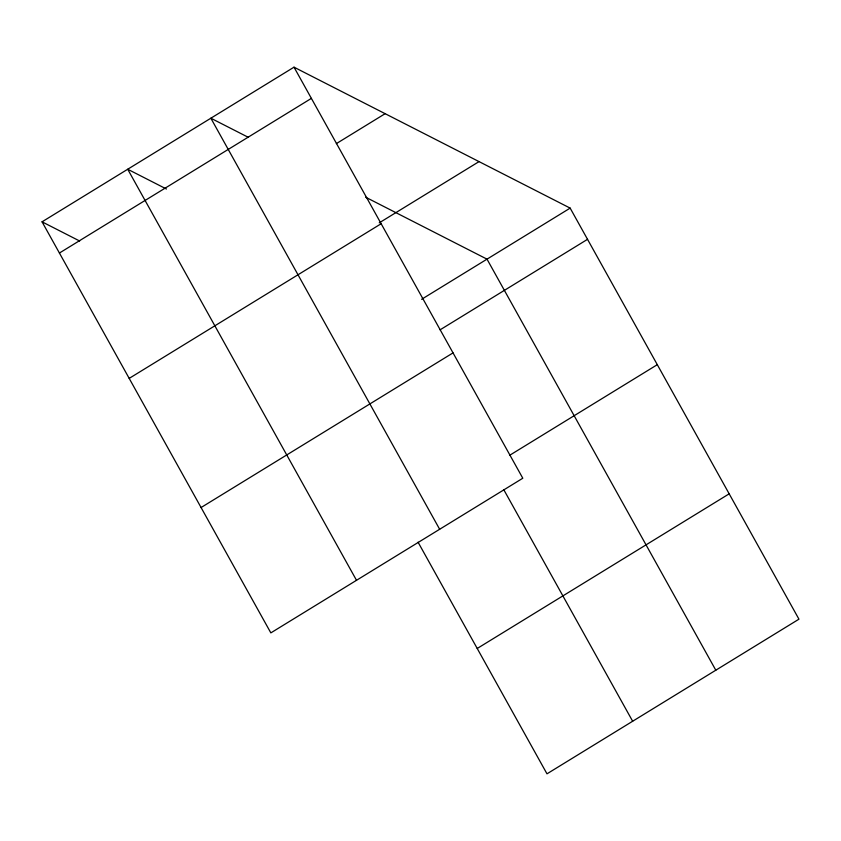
<?xml version="1.0" encoding="UTF-8"?>
<svg xmlns="http://www.w3.org/2000/svg" width="841" height="841" viewBox="0 0 841 841"><rect width="100%" height="100%" fill="white"/><g stroke="black" fill="none" stroke-linecap="round" stroke-linejoin="round"><path stroke-width="1.26" d="M294.014 67.175L522.797 478.235L270.844 632.884L42.05 221.824L294.014 67.175L570.156 208.116L798.95 619.176L546.986 773.825L418.061 542.182M59.417 253.036L311.38 98.386M336.358 143.622L385.136 113.682M379.249 222.844L479.034 161.609M129.188 378.387L381.152 223.738M421.604 299.301L570.156 208.116M440.085 329.83L587.533 239.328M201.073 507.533L453.036 352.884M509.856 455.181L657.294 364.679M477.225 648.474L729.179 493.825M248.452 137.398L210.86 118.213L439.654 529.273M365.698 197.236L487.013 259.154L715.807 670.203M166.444 189.015L127.716 169.251L356.51 580.301M42.05 221.824L79.643 241.01M503.727 489.599L632.653 721.242"/></g></svg>
